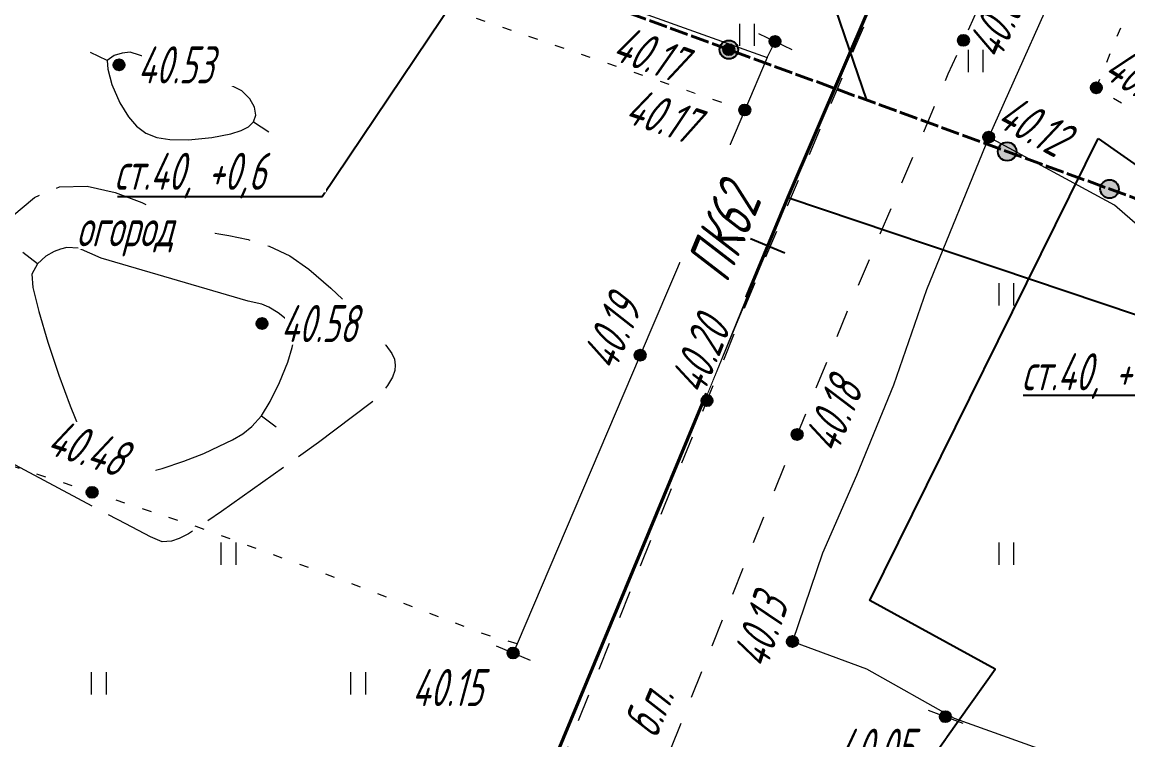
# Model space of a CAD drawing. Extents: x 2208637 to 2213412, y 575334 to 577367.
# Drawn here: x 2211112.42 to 2211142.28, y 576669.28 to 576688.64 of the extents above; entities that cross this region are included whole.
import ezdxf
from ezdxf.enums import TextEntityAlignment as Align

# ---------------------------------------------------------------- set-up
doc = ezdxf.new("R2010")
doc.units = 0
doc.header["$LTSCALE"] = 0.5
for name, pattern in [('2000_366_2', [1.5, 0.5, -1]), ('500_121_1_2', [1, 1, 0]), ('500_189_3_2', [3, 1.5, -1.5]), ('500_329_3', [6, 5, -1])]:
    doc.linetypes.add(name, pattern=pattern)
doc.layers.get('0').update_dxf_attribs({"lineweight": 25})
for name, color, linetype, lineweight in [('ИИ_ГАЗОПРОВОДЫ', 150, 'Continuous', 25), ('ИИ_ГОРИЗОНТАЛИ_ОСН', 32, 'Continuous', 15), ('ИИ_ГРАНИЦЫ_ЗЕМЛЕПОЛЬЗОВАТЕЛЕЙ', 7, 'Continuous', 25), ('ИИ_ДОРОГИ_АД', 7, 'Continuous', 25), ('ИИ_ОГРАДЫ', 7, 'Continuous', 25), ('ИИ_ОТМЕТКИ', 7, 'Continuous', 25), ('ИИ_ТРАССЫ_КЛС', 5, 'Continuous', 40), ('ИИ_УГОДЬЯ', 7, 'Continuous', 25)]:
    doc.layers.add(name, color=color, linetype=linetype, lineweight=lineweight)
doc.styles.add('GOST 2.304', font='cs_gost2304.shx', dxfattribs={"width": 0.8, "oblique": 15})
doc.styles.add('VNIPISIMPLEXCUR', font='simplex.shx', dxfattribs={"width": 0.8, "oblique": 15})
doc.linetypes.add('2000_417_2', pattern='A,0,[3,Topography.shx,S=1,R=0,X=0,Y=0],-1.5', length=1.5)
doc.linetypes.add('2000_475_1', pattern='A,3,[1,Topography.shx,S=0.5,R=90,X=0,Y=0],0', length=3)
doc.linetypes.add('2000_485_1', pattern='A,34.5,[1,Topography.shx,S=1.5,R=120,X=0.5,Y=-0.87],-0.01,[1,Topography.shx,S=1.5,R=0,X=-0.25,Y=0.43],0,[3,Topography.shx,S=1,R=0,X=0.5,Y=0],-0.01,[1,Topography.shx,S=1.5,R=60,X=0.5,Y=-0.87],-1,34.5', length=70.02)

# ---------------------------------------------------------------- blocks, each defined once
blk = doc.blocks.new('Лист 024_УС_ПК2+00-ПК8+57.26|2000_473')
at = {"color": 0, "linetype": 'Continuous', "lineweight": -2}
blk.add_lwpolyline([(0, 1), (0, -1)], dxfattribs=at)
blk = doc.blocks.new('500_329_6')
at = {"color": 0, "linetype": 'Continuous', "lineweight": -2}
blk.add_lwpolyline([(0, 0), (1, 0)], dxfattribs=at)
blk = doc.blocks.new('500_401')
at = {"color": 0, "linetype": 'Continuous', "lineweight": -2}
for points in [[(-0.4, 0), (-0.4, 1.2)], [(0.4, 0), (0.4, 1.2)]]:
    blk.add_lwpolyline(points, dxfattribs=at)
blk = doc.blocks.new('500_330_1')
at = {"linetype": 'Continuous', "lineweight": -2}
h = blk.add_hatch(color=0, dxfattribs=at)
h.dxf.hatch_style = 1
edge = h.paths.add_edge_path()
edge.add_arc((0, 0), 0.3, 0, 360)
at = {"color": 0, "linetype": 'Continuous', "lineweight": -2}
blk.add_circle((0, 0), 0.3, dxfattribs=at)
at = {"color": 0, "linetype": 'Continuous', "lineweight": -2, "style": 'GOST 2.304', "flags": 1}
for tag, p in [('Номер', (-1, -1)), ('Номер_рабочей_станции', (-1, -3.5))]:
    blk.add_attdef(tag, text='', height=2, dxfattribs=at).set_placement(p, align=Align.RIGHT)
at = {"color": 0, "linetype": 'Continuous', "lineweight": -2, "style": 'GOST 2.304'}
blk.add_attdef('Высота', (1, -1), '', height=2, dxfattribs=at)
at = {"color": 0, "linetype": 'Continuous', "lineweight": -2, "style": 'GOST 2.304', "flags": 1}
blk.add_attdef('Код', (0, -3.5), '', height=2, dxfattribs=at)
blk = doc.blocks.new('PDAACC8AA5F1D4CC7965AC19A064200')
at = {"color": 0, "linetype": '2000_485_1', "lineweight": -2, "flags": 128}
blk.add_lwpolyline([(2211141.47, 576685.5), (2211195.77, 576647.44), (2211184.63, 576632.8), (2211128.25, 576662.43), (2211132.55, 576668.69), (2211135.79, 576667.1), (2211138.69, 576671.18), (2211135.31, 576673.04)], close=True, dxfattribs=at)
at = {"color": 0, "lineweight": -2, "flags": 1}
for tag in ['Адрес (местоположение) участка', 'Дата постановки на учет', 'Тип объекта', 'Статус записи о ЗУ по справочнику', 'Кадастровый номер, обозначение, учетный номер объекта', 'Кадастровый номер квартала', 'Вид разрешенного использования по классификатору', 'Площадь, кв.м', 'Категория земель', 'Вид использования по документу', 'Кадастровая стоимость']:
    blk.add_attdef(tag, (0, 0), '', height=0.2, dxfattribs=at)
blk = doc.blocks.new('500_107_1_1')
at = {"linetype": 'Continuous', "lineweight": -2}
h = blk.add_hatch(color=0, dxfattribs=at)
h.dxf.hatch_style = 1
edge = h.paths.add_edge_path()
edge.add_arc((0, 0), 0.5, 0, 360)
at = {"color": 0, "linetype": 'Continuous', "lineweight": -2}
blk.add_circle((0, 0), 0.5, dxfattribs=at)
at = {"color": 0, "linetype": 'Continuous', "lineweight": -2, "style": 'VNIPISIMPLEXCUR', "oblique": 15, "width": 0.8}
for tag, p in [('Номер', (1, -0.5)), ('Тип', (1, -3)), ('Высота', (1, -5.5)), ('Пояснительная_надпись', (1, -8))]:
    blk.add_attdef(tag, p, '', height=2, dxfattribs=at)

msp = doc.modelspace()

# ---------------------------------------------------------------- linework, layer by layer
at = {"layer": 'ИИ_ГАЗОПРОВОДЫ', "color": 7, "linetype": '500_121_1_2', "lineweight": 40, "flags": 128}
msp.add_lwpolyline([(2211088.788, 576703.529), (2211142.478, 576683.886), (2211149.678, 576677.847), (2211164.965, 576668.244), (2211179.653, 576655.199)], dxfattribs=at)
at = {"layer": 'ИИ_ГАЗОПРОВОДЫ', "color": 7, "flags": 128}
for points in [[(2211135.228, 576686.538), (2211132.581, 576694.278), (2211125.661, 576694.278)], [(2211114.995, 576683.937), (2211120.522, 576683.937), (2211124.825, 576690.344)], [(2211146.329, 576680.656), (2211144.755, 576678.566), (2211139.451, 576678.566)]]:
    msp.add_lwpolyline(points, dxfattribs=at)
at = {"layer": 'ИИ_ГОРИЗОНТАЛИ_ОСН', "color": 32, "linetype": '500_329_3', "lineweight": 20, "elevation": 40.25, "flags": 128}
msp.add_lwpolyline([(2211097.32, 576680.527), (2211098.03, 576680.564), (2211099.281, 576680.568), (2211099.804, 576680.634), (2211100.165, 576680.764), (2211100.4, 576680.923), (2211100.538, 576681.065), (2211100.65, 576681.229), (2211100.728, 576681.43), (2211100.799, 576681.813), (2211100.816, 576682.442), (2211100.734, 576683.34), (2211100.564, 576684.264), (2211100.336, 576685.107), (2211100.13, 576685.653), (2211099.972, 576685.951), (2211099.868, 576686.084), (2211099.747, 576686.172), (2211099.599, 576686.223), (2211099.365, 576686.222), (2211099.028, 576686.118), (2211098.57, 576685.917), (2211098.074, 576685.758), (2211097.544, 576685.768), (2211097.03, 576685.93), (2211096.576, 576686.149), (2211096.179, 576686.441), (2211095.833, 576686.822), (2211095.534, 576687.307), (2211095.358, 576687.882), (2211095.277, 576688.635), (2211095.267, 576689.461), (2211095.304, 576690.256), (2211095.366, 576690.917), (2211095.429, 576691.337), (2211095.525, 576691.67), (2211095.646, 576691.919), (2211095.964, 576692.478), (2211096.085, 576692.817), (2211096.386, 576693.83), (2211096.618, 576694.376), (2211096.866, 576694.774), (2211097.096, 576695.028), (2211097.274, 576695.169), (2211097.473, 576695.282), (2211097.683, 576695.366), (2211098.014, 576695.446), (2211098.474, 576695.476), (2211099.052, 576695.422), (2211099.601, 576695.301), (2211100.471, 576695.022), (2211100.859, 576694.823), (2211101.402, 576694.336), (2211101.787, 576694.117), (2211102.151, 576694.031), (2211103.081, 576693.995), (2211103.613, 576693.958), (2211104.165, 576693.849), (2211104.72, 576693.625), (2211105.248, 576693.275), (2211105.737, 576692.833), (2211106.195, 576692.325), (2211106.633, 576691.778), (2211107.852, 576690.187), (2211108.137, 576689.783), (2211109.206, 576688.114), (2211109.578, 576687.618), (2211110.245, 576686.879), (2211110.521, 576686.523), (2211110.749, 576686.103), (2211110.92, 576685.562), (2211110.932, 576684.881), (2211110.759, 576684.129), (2211110.288, 576682.7), (2211110.203, 576682.258), (2211110.229, 576682.01), (2211110.301, 576681.893), (2211110.356, 576681.85), (2211110.42, 576681.823), (2211110.555, 576681.82), (2211110.778, 576681.929), (2211111.114, 576682.24), (2211112.142, 576683.398), (2211112.757, 576683.915), (2211113.437, 576684.202), (2211114.179, 576684.214), (2211114.938, 576684.047), (2211115.654, 576683.777), (2211116.268, 576683.481), (2211116.944, 576683.119), (2211117.369, 576682.994), (2211118, 576682.888), (2211118.522, 576682.775), (2211119.094, 576682.598), (2211119.652, 576682.337), (2211120.162, 576681.976), (2211120.76, 576681.465), (2211121.367, 576680.885), (2211121.907, 576680.318), (2211122.239, 576679.928), (2211122.404, 576679.699), (2211122.478, 576679.546), (2211122.496, 576679.389), (2211122.483, 576679.245), (2211122.421, 576679.064), (2211122.288, 576678.842), (2211122.108, 576678.602), (2211121.821, 576678.348), (2211120.423, 576677.299), (2211117.807, 576675.438), (2211116.911, 576674.837), (2211116.667, 576674.712), (2211116.459, 576674.635), (2211116.206, 576674.624), (2211115.892, 576674.759), (2211115.22, 576675.103), (2211109.967, 576677.904), (2211109.239, 576678.264), (2211108.852, 576678.419), (2211108.477, 576678.433), (2211107.856, 576678.291), (2211107.544, 576678.263), (2211107.236, 576678.299), (2211106.972, 576678.359), (2211106.563, 576678.493), (2211106.252, 576678.658), (2211106.076, 576678.71), (2211105.861, 576678.703), (2211105.467, 576678.657), (2211104.308, 576678.469), (2211102.273, 576678.052), (2211101.068, 576677.853), (2211100.482, 576677.697), (2211099.882, 576677.447), (2211099.249, 576677.057), (2211098.694, 576676.533), (2211098.046, 576675.738), (2211097.357, 576674.776), (2211096.675, 576673.753), (2211095.022, 576671.118), (2211094.738, 576671.078), (2211094.734, 576670.822), (2211094.221, 576670.115), (2211093.67, 576669.4), (2211092.989, 576668.554), (2211092.226, 576667.663), (2211091.432, 576666.81), (2211090.654, 576666.078), (2211089.943, 576665.551), (2211089.201, 576665.22), (2211088.487, 576665.079), (2211087.798, 576665.046), (2211087.132, 576665.04), (2211086.487, 576664.98), (2211085.86, 576664.786), (2211085.25, 576664.376), (2211084.73, 576663.742), (2211084.353, 576662.978), (2211084.09, 576662.157), (2211083.91, 576661.349), (2211083.684, 576660.061), (2211083.577, 576659.725), (2211083.382, 576659.444), (2211083.195, 576659.246), (2211082.99, 576659.059), (2211081.112, 576657.151), (2211080.338, 576656.346), (2211079.625, 576655.572), (2211079.08, 576654.923), (2211078.807, 576654.495), (2211078.767, 576654.026), (2211078.993, 576653.19), (2211078.915, 576652.766), (2211078.649, 576652.446), (2211078.244, 576652.171), (2211077.2, 576651.655), (2211076.136, 576651.085), (2211075.254, 576650.669), (2211074.901, 576650.463), (2211074.615, 576650.213), (2211074.387, 576649.885), (2211074.27, 576649.576), (2211074.184, 576649.239), (2211074.049, 576648.83)], dxfattribs=at)
at = {"layer": 'ИИ_ГОРИЗОНТАЛИ_ОСН', "elevation": 40.5, "flags": 128}
for points in [[(2211115.341, 576687.834), (2211115.128, 576687.806), (2211114.904, 576687.746), (2211114.72, 576687.608), (2211114.733, 576687.376), (2211114.848, 576686.963), (2211115.062, 576686.47), (2211115.299, 576686.086), (2211115.515, 576685.839), (2211115.76, 576685.65), (2211116.056, 576685.531), (2211116.407, 576685.472), (2211116.919, 576685.463), (2211117.548, 576685.53), (2211118.059, 576685.632), (2211118.34, 576685.716), (2211118.531, 576685.822), (2211118.667, 576685.956), (2211118.731, 576686.132), (2211118.699, 576686.348), (2211118.567, 576686.573), (2211118.358, 576686.787), (2211118.065, 576686.929), (2211117.518, 576687.131)], [(2211113.63, 576682.561), (2211113.458, 576682.519), (2211113.285, 576682.454), (2211113.066, 576682.33), (2211112.838, 576682.118), (2211112.69, 576681.843), (2211112.715, 576681.483), (2211112.871, 576680.833), (2211113.118, 576680.007), (2211113.414, 576679.12), (2211113.717, 576678.288), (2211113.987, 576677.625), (2211114.181, 576677.247), (2211114.417, 576676.941), (2211114.651, 576676.71), (2211114.921, 576676.549), (2211115.266, 576676.451), (2211115.674, 576676.468), (2211116.208, 576676.596), (2211116.787, 576676.792), (2211117.327, 576677.007), (2211117.746, 576677.199), (2211118.105, 576677.376), (2211118.384, 576677.535), (2211118.628, 576677.733), (2211118.883, 576678.022), (2211119.123, 576678.405), (2211119.374, 576678.92), (2211119.594, 576679.468), (2211119.718, 576679.866), (2211119.767, 576680.107), (2211119.773, 576680.229), (2211119.748, 576680.344), (2211119.688, 576680.469), (2211119.556, 576680.629), (2211119.339, 576680.799), (2211119.082, 576680.953), (2211118.898, 576681.034), (2211118.529, 576681.112), (2211114.559, 576682.274), (2211113.947, 576682.544)]]:
    msp.add_lwpolyline(points, close=True, dxfattribs=at)
at = {"layer": 'ИИ_ДОРОГИ_АД', "color": 7, "linetype": '500_189_3_2', "lineweight": 20, "flags": 128}
for points in [[(2211193.892, 576771.13), (2211190.344, 576769.434), (2211186.63, 576767.657), (2211182.626, 576764.794), (2211178.829, 576761.486), (2211176.436, 576758.933), (2211172.571, 576754.304), (2211171.268, 576752.743), (2211165.461, 576745.292), (2211161.038, 576738.592), (2211158.324, 576734.286), (2211151.502, 576722.95), (2211147.656, 576715.458), (2211146.784, 576713.605), (2211144.187, 576708.084), (2211141.288, 576701.815), (2211137.312, 576693.262), (2211135.571, 576689.448), (2211135.04, 576688.285), (2211132.287, 576681.818), (2211130.913, 576678.432), (2211129.619, 576675.245), (2211126.413, 576667.234), (2211125.97, 576666.212), (2211122.849, 576659.02), (2211121.059, 576654.569), (2211119.322, 576650.247), (2211115.964, 576642.444), (2211115.369, 576641.061), (2211111.801, 576633.285), (2211110.461, 576630.122), (2211108.149, 576624.667), (2211105.833, 576619.213), (2211105.325, 576617.463), (2211104.5, 576614.621), (2211104.151, 576611.696), (2211104.773, 576605.153), (2211106.181, 576598.965), (2211107.215, 576594.632), (2211108.091, 576590.818), (2211108.029, 576585.799), (2211107.135, 576580.371), (2211105.122, 576571.027), (2211104.754, 576569.305), (2211103.363, 576562.809), (2211101.98, 576556.561), (2211100.596, 576543.976), (2211100.266, 576534.023), (2211101.072, 576528.249), (2211102.109, 576523.983), (2211103.664, 576517.58), (2211105.5, 576511.012), (2211106.881, 576504.484), (2211107.979, 576498.193), (2211108.58, 576489.691), (2211110.159, 576482.854), (2211110.896, 576478.47), (2211111.303, 576473.301), (2211110.974, 576465.006), (2211110.788, 576463.137), (2211110.219, 576457.409), (2211110.176, 576452.453), (2211110.203, 576449.389), (2211110.218, 576447.707), (2211110.425, 576441.688), (2211110.13, 576437.721), (2211107.746, 576434.722), (2211106.582, 576433.765), (2211105.312, 576433.264), (2211102.939, 576432.903)], [(2211194.524, 576767.579), (2211191.265, 576766.992), (2211187.957, 576765.41), (2211184.24, 576762.752), (2211180.636, 576759.612), (2211178.384, 576757.209), (2211174.646, 576752.732), (2211173.292, 576751.111), (2211167.575, 576743.774), (2211163.223, 576737.183), (2211160.538, 576732.922), (2211153.775, 576721.685), (2211149.989, 576714.31), (2211149.115, 576712.452), (2211146.543, 576706.985), (2211143.646, 576700.721), (2211143.47, 576700.341), (2211139.674, 576692.175), (2211137.837, 576688.15), (2211137.419, 576687.236), (2211134.688, 576680.82), (2211133.347, 576677.516), (2211132.031, 576674.273), (2211128.813, 576666.233), (2211128.41, 576665.305), (2211125.248, 576658.018), (2211121.723, 576649.248), (2211118.281, 576641.25), (2211117.745, 576640.005), (2211114.18, 576632.236), (2211112.788, 576628.95), (2211110.543, 576623.652), (2211108.287, 576618.339), (2211107.752, 576616.497), (2211107.056, 576614.101), (2211106.765, 576611.665), (2211107.345, 576605.566), (2211108.713, 576599.555), (2211109.747, 576595.224), (2211110.695, 576591.097), (2211110.627, 576585.57), (2211109.69, 576579.885), (2211107.664, 576570.481), (2211105.904, 576562.256), (2211104.549, 576556.137), (2211103.191, 576543.79), (2211102.872, 576534.161), (2211103.629, 576528.737), (2211104.566, 576524.883), (2211106.18, 576518.237), (2211108.027, 576511.632), (2211109.434, 576504.977), (2211110.564, 576498.509), (2211111.159, 576490.078), (2211112.71, 576483.362), (2211113.479, 576478.788), (2211113.908, 576473.352), (2211113.569, 576464.826), (2211113.377, 576462.894), (2211112.817, 576457.269), (2211112.776, 576452.454), (2211112.804, 576449.31), (2211112.818, 576447.763), (2211113.028, 576441.636), (2211112.726, 576437.58), (2211112.649, 576436.545), (2211112.483, 576430.084), (2211112.651, 576424.944), (2211112.574, 576420.962)]]:
    msp.add_lwpolyline(points, dxfattribs=at)
at = {"layer": 'ИИ_ОГРАДЫ', "linetype": '2000_475_1', "lineweight": 20, "flags": 128}
for points in [[(2211138.52, 576685.54), (2211140.834, 576690.707), (2211142.37, 576693.64), (2211142.93, 576694.959), (2211146.415, 576701.969), (2211149.832, 576709.151), (2211151.32, 576712.17), (2211152.035, 576713.694), (2211154.551, 576718.939), (2211158.585, 576727.348), (2211160.65, 576730.66)], [(2211085.876, 576704.254), (2211092.797, 576701.811), (2211101.264, 576698.821), (2211106.088, 576697.111), (2211119.353, 576692.407), (2211120.505, 576691.998), (2211132.541, 576687.692), (2211131.934, 576686.27), (2211129.11, 576679.656), (2211125.787, 576671.871), (2211125.68, 576671.62)], [(2211132.541, 576687.692), (2211132.75, 576688.121)], [(2211138.52, 576685.54), (2211136.835, 576681.421), (2211135.95, 576678.85), (2211134.95, 576676.407), (2211134.03, 576674.312), (2211133.22, 576671.93), (2211135.217, 576671.195), (2211137.582, 576669.861), (2211143.534, 576667.726), (2211144.752, 576668.643)], [(2211178.072, 576658.428), (2211173.27, 576662.117), (2211165.127, 576668.448), (2211162.108, 576670.393), (2211155.968, 576674.348), (2211150.767, 576677.649), (2211146.799, 576680.168), (2211143.714, 576682.143), (2211141.919, 576683.7), (2211138.52, 576685.54)]]:
    msp.add_lwpolyline(points, dxfattribs=at)
at = {"layer": 'ИИ_ОГРАДЫ', "linetype": '2000_475_1', "lineweight": 20, "elevation": 40.05, "flags": 128}
msp.add_lwpolyline([(2211137.378, 576669.976), (2211137.35, 576669.9)], dxfattribs=at)
at = {"layer": 'ИИ_ТРАССЫ_КЛС', "lineweight": 25}
msp.add_line((2211133.012, 576682.408), (2211132.088, 576682.792), dxfattribs=at)
at = {"layer": 'ИИ_ТРАССЫ_КЛС', "flags": 128}
msp.add_lwpolyline([(2211148.193, 576717.191), (2211140.533, 576701.223), (2211133.094, 576683.909), (2211119.944, 576652.255), (2211122.54, 576650.585), (2211114.904, 576632.923), (2211107.341, 576614.076), (2211103.698, 576614.114), (2211104.449, 576605.26), (2211108.082, 576590.86), (2211107.637, 576584.55), (2211101.85, 576557.86)], dxfattribs=at)
at = {"layer": 'ИИ_ТРАССЫ_КЛС', "lineweight": 25, "flags": 128}
msp.add_lwpolyline([(2211133.094, 576683.909), (2211195.159, 576663.034), (2211203.578, 576663.034)], dxfattribs=at)
at = {"layer": 'ИИ_УГОДЬЯ', "linetype": '2000_366_2', "lineweight": 20, "flags": 128}
msp.add_lwpolyline([(2211141.424, 576686.871), (2211144.867, 576695.33), (2211154.638, 576707.694), (2211161.105, 576701.698), (2211167.572, 576695.702), (2211174.97, 576690.775), (2211182.368, 576685.848), (2211179.482, 576679.507), (2211178.455, 576677.845), (2211173.62, 576670.025), (2211162.453, 576675.417), (2211151.287, 576680.808)], close=True, dxfattribs=at)
msp.add_lwpolyline([(2211125.787, 576671.871), (2211125.01, 576672.088), (2211120.343, 576673.854), (2211117.125, 576675.031), (2211114.313, 576675.955), (2211102.941, 576679.694), (2211102.08, 576680.328), (2211104.468, 576687.759), (2211106.431, 576693.864), (2211107.79, 576694), (2211112.186, 576692.868), (2211119.652, 576690.409), (2211124.421, 576688.839), (2211131.934, 576686.27)], dxfattribs=at)

# ---------------------------------------------------------------- block references
at = {"layer": 'ИИ_ГАЗОПРОВОДЫ', "color": 7, "xscale": 0.4999999999999999, "yscale": 0.4999999999999999, "zscale": 0.4999999999999999}
for p in [(2211131.503, 576687.901, 40.166), (2211139.016, 576685.152, 40.116), (2211141.781, 576684.14, 40.092)]:
    msp.add_blockref('500_107_1_1', p, dxfattribs=at)
at = {"layer": 'ИИ_ГОРИЗОНТАЛИ_ОСН'}
for p, xscale, yscale, zscale, rotation in [((2211114.72, 576687.608, 40.5), 0.4999999999999999, 0.4999999999999999, 0.4999999999999999, 154.9745775859862), ((2211118.667, 576685.956, 40.5), 0.5, 0.5, 0.5, 327.2930770088878), ((2211112.838, 576682.118, 40.5), 0.5, 0.5, 0.5, 142.2967901750466), ((2211118.883, 576678.022, 40.5), 0.5, 0.5, 0.5, 323.3098919898592)]:
    msp.add_blockref('500_329_6', p, dxfattribs=dict(at, xscale=xscale, yscale=yscale, zscale=zscale, rotation=rotation))
at = {"layer": 'ИИ_ОГРАДЫ', "lineweight": 20, "ltscale": 0.5}
for p, xscale, yscale, zscale, rotation in [((2211132.75, 576688.121), 0.5, 0.5, 0.5, 64.03027572295879), ((2211125.68, 576671.62, 40.15), 0.5, 0.5, 0.5, 66.78866976350736), ((2211137.35, 576669.9, 40.05), 0.4999999999999998, 0.4999999999999998, 0.4999999999999998, 69.7294808719531)]:
    msp.add_blockref('Лист 024_УС_ПК2+00-ПК8+57.26|2000_473', p, dxfattribs=dict(at, xscale=xscale, yscale=yscale, zscale=zscale, rotation=rotation))
at = {"layer": 'ИИ_УГОДЬЯ', "lineweight": 20, "xscale": 0.5, "yscale": 0.5, "zscale": 0.5}
for p in [(2211132, 576688), (2211138.171, 576687.293), (2211139, 576681), (2211118, 576674), (2211139, 576674), (2211114.5, 576670.5), (2211121.5, 576670.5)]:
    msp.add_blockref('500_401', p, dxfattribs=at)

# ---------------------------------------------------------------- next in the draw order: wipeouts: each hides what was drawn before it
at = {"lineweight": 0}
for points, layer in [([(2211114.969, 576684.048), (2211120.63, 576684.048), (2211120.63, 576685.246), (2211114.969, 576685.246)], 'ИИ_ГАЗОПРОВОДЫ'), ([(2211139.465, 576678.639), (2211145.025, 576678.639), (2211145.025, 576679.779), (2211139.465, 576679.779)], 'ИИ_ГАЗОПРОВОДЫ'), ([(2211129.63, 576669.308), (2211130.231, 576670.733), (2211129.181, 576671.176), (2211128.58, 576669.752)], 'ИИ_ДОРОГИ_АД'), ([(2211138.926, 576687.655), (2211140.089, 576690.203), (2211139.052, 576690.676), (2211137.889, 576688.128)], 'ИИ_ОТМЕТКИ'), ([(2211128.382, 576687.544), (2211130.862, 576686.636), (2211131.254, 576687.707), (2211128.774, 576688.614)], 'ИИ_ОТМЕТКИ'), ([(2211115.657, 576686.92), (2211118.458, 576686.92), (2211118.458, 576688.06), (2211115.657, 576688.06)], 'ИИ_ОТМЕТКИ'), ([(2211141.615, 576687.064), (2211143.848, 576685.692), (2211144.445, 576686.663), (2211142.212, 576688.035)], 'ИИ_ОТМЕТКИ'), ([(2211128.536, 576679.268), (2211129.565, 576681.678), (2211128.516, 576682.126), (2211127.487, 576679.715)], 'ИИ_ОТМЕТКИ'), ([(2211119.517, 576679.94), (2211122.318, 576679.94), (2211122.318, 576681.08), (2211119.517, 576681.08)], 'ИИ_ОТМЕТКИ'), ([(2211134.529, 576677.039), (2211135.514, 576679.468), (2211134.458, 576679.896), (2211133.472, 576677.468)], 'ИИ_ОТМЕТКИ'), ([(2211113.127, 576676.909), (2211115.845, 576676.015), (2211116.201, 576677.098), (2211113.483, 576677.992)], 'ИИ_ОТМЕТКИ'), ([(2211132.627, 576671.243), (2211133.47, 576673.724), (2211132.391, 576674.091), (2211131.547, 576671.61)], 'ИИ_ОТМЕТКИ'), ([(2211123.064, 576670.118), (2211125.685, 576670.118), (2211125.685, 576671.258), (2211123.064, 576671.258)], 'ИИ_ОТМЕТКИ'), ([(2211134.569, 576668.507), (2211137.37, 576668.507), (2211137.37, 576669.647), (2211134.569, 576669.647)], 'ИИ_ОТМЕТКИ'), ([(2211131.562, 576681.595), (2211132.882, 576684.771), (2211131.476, 576685.354), (2211130.157, 576682.178)], 'ИИ_ТРАССЫ_КЛС'), ([(2211113.937, 576682.521), (2211117.618, 576682.521), (2211117.618, 576683.692), (2211113.937, 576683.692)], 'ИИ_УГОДЬЯ')]:
    msp.add_wipeout(points, dxfattribs=at).dxf.layer = layer

# ---------------------------------------------------------------- next in the draw order: block references
at = {"layer": 'ИИ_ОТМЕТКИ'}
ref = msp.add_blockref('500_330_1', (2211132.75, 576688.121, 40.162), dxfattribs=dict(at, xscale=0.5, yscale=0.5, zscale=0.5))
ref.add_attrib('Высота', '40.16', (2211130.462, 576688.918), dxfattribs={"layer": '0', "color": 0, "linetype": 'Continuous', "lineweight": -2, "height": 1, "style": 'GOST 2.304', "oblique": 15, "width": 0.8})
ref = msp.add_blockref('500_330_1', (2211137.837, 576688.15, 40.09), dxfattribs=dict(at, xscale=0.5, yscale=0.5, zscale=0.5, rotation=65.46501789443474))
ref.add_attrib('Высота', '40.09', (2211138.813, 576687.577), dxfattribs={"layer": '0', "color": 0, "linetype": 'Continuous', "lineweight": -2, "height": 1, "rotation": 65.465, "style": 'GOST 2.304', "oblique": 15, "width": 0.8})
ref = msp.add_blockref('500_330_1', (2211115.04, 576687.49, 40.53), dxfattribs=dict(at, xscale=0.5, yscale=0.5, zscale=0.5))
ref.add_attrib('Высота', '40.53', (2211115.54, 576686.99, -28.996), dxfattribs={"layer": '0', "color": 0, "linetype": 'Continuous', "lineweight": -2, "height": 1, "style": 'GOST 2.304', "oblique": 15, "width": 0.8})
ref = msp.add_blockref('500_330_1', (2211129.11, 576679.656, 40.191), dxfattribs=dict(at, xscale=0.4999999999999998, yscale=0.4999999999999998, zscale=0.4999999999999998, rotation=66.88355026633212))
ref.add_attrib('Высота', '40.19', (2211128.425, 576679.188), dxfattribs={"layer": '0', "color": 0, "linetype": 'Continuous', "lineweight": -2, "height": 1, "rotation": 66.8836, "style": 'GOST 2.304', "oblique": 15, "width": 0.8})
ref = msp.add_blockref('500_330_1', (2211118.9, 576680.51, 40.58), dxfattribs=dict(at, xscale=0.5, yscale=0.5, zscale=0.5))
ref.add_attrib('Высота', '40.58', (2211119.4, 576680.01, 40.58), dxfattribs={"layer": '0', "color": 0, "linetype": 'Continuous', "lineweight": -2, "height": 1, "style": 'GOST 2.304', "oblique": 15, "width": 0.8})
ref = msp.add_blockref('500_330_1', (2211133.347, 576677.516, 40.183), dxfattribs=dict(at, xscale=0.5, yscale=0.5, zscale=0.5, rotation=67.90963255083271))
ref.add_attrib('Высота', '40.18', (2211134.42, 576676.957), dxfattribs={"layer": '0', "color": 0, "linetype": 'Continuous', "lineweight": -2, "height": 1, "rotation": 67.9096, "style": 'GOST 2.304', "oblique": 15, "width": 0.8})
ref = msp.add_blockref('500_330_1', (2211114.313, 576675.955, 40.475), dxfattribs=dict(at, xscale=0.5, yscale=0.5, zscale=0.5, rotation=341.8016152484903))
ref.add_attrib('Высота', '40.48', (2211113.038, 576677.012), dxfattribs={"layer": '0', "color": 0, "linetype": 'Continuous', "lineweight": -2, "height": 1, "rotation": 341.8016, "style": 'GOST 2.304', "oblique": 15, "width": 0.8})
ref = msp.add_blockref('500_330_1', (2211133.22, 576671.93, 40.13), dxfattribs=dict(at, xscale=0.5, yscale=0.5, zscale=0.5, rotation=71.22648273810734))
ref.add_attrib('Высота', '40.13', (2211132.523, 576671.155), dxfattribs={"layer": '0', "color": 0, "linetype": 'Continuous', "lineweight": -2, "height": 1, "rotation": 71.2265, "style": 'GOST 2.304', "oblique": 15, "width": 0.8})
ref = msp.add_blockref('500_330_1', (2211125.68, 576671.62, 40.15), dxfattribs=dict(at, xscale=0.5, yscale=0.5, zscale=0.5))
ref.add_attrib('Высота', '40.15', (2211122.947, 576670.188), dxfattribs={"layer": '0', "color": 0, "linetype": 'Continuous', "lineweight": -2, "height": 1, "style": 'GOST 2.304', "oblique": 15, "width": 0.8})
ref = msp.add_blockref('500_330_1', (2211137.35, 576669.9, 40.05), dxfattribs=dict(at, xscale=0.5, yscale=0.5, zscale=0.5))
ref.add_attrib('Высота', '40.05', (2211134.452, 576668.577), dxfattribs={"layer": '0', "color": 0, "linetype": 'Continuous', "lineweight": -2, "height": 1, "style": 'GOST 2.304', "oblique": 15, "width": 0.8})

# ---------------------------------------------------------------- next in the draw order: texts
at = {"layer": 'ИИ_ГАЗОПРОВОДЫ', "color": 7, "style": 'GOST 2.304', "oblique": 15, "width": 0.8}
for s, p in [('ст.40, +0,6', (2211114.912, 576684.118)), ('ст.40, +1,8', (2211139.407, 576678.709))]:
    msp.add_text(s, height=1, dxfattribs=at).set_placement(p)
at = {"layer": 'ИИ_ДОРОГИ_АД', "ltscale": 0.5, "style": 'GOST 2.304', "oblique": 15, "width": 0.8}
msp.add_text('б.п.', height=1, rotation=67.1125, dxfattribs=at).set_placement((2211129.543, 576669.283, -88.25))
at = {"layer": 'ИИ_УГОДЬЯ', "linetype": '2000_417_2', "lineweight": 20, "ltscale": 0.5, "style": 'GOST 2.304', "oblique": 15, "width": 0.8}
msp.add_text('огород', height=1, dxfattribs=at).set_placement((2211113.887, 576682.591, -88.25))

# ---------------------------------------------------------------- next in the draw order: wipeouts: each hides what was drawn before it
at = {"lineweight": 0}
for points in [[(2211128.73, 576685.85), (2211131.229, 576684.995), (2211131.598, 576686.074), (2211129.099, 576686.928)], [(2211138.736, 576685.749), (2211141.061, 576684.49), (2211141.641, 576685.561), (2211139.315, 576686.82)], [(2211130.916, 576678.621), (2211131.97, 576681.217), (2211130.842, 576681.674), (2211129.788, 576679.079)]]:
    msp.add_wipeout(points, dxfattribs=at).dxf.layer = 'ИИ_ОТМЕТКИ'

# ---------------------------------------------------------------- next in the draw order: block references
at = {"layer": 'ИИ_ГРАНИЦЫ_ЗЕМЛЕПОЛЬЗОВАТЕЛЕЙ'}
msp.add_blockref('PDAACC8AA5F1D4CC7965AC19A064200', (0, 0), dxfattribs=at)
at = {"layer": 'ИИ_ОТМЕТКИ'}
ref = msp.add_blockref('500_330_1', (2211131.503, 576687.901, 40.166), dxfattribs=dict(at, xscale=0.4999999999999999, yscale=0.4999999999999999, zscale=0.4999999999999999, rotation=339.9044597409158))
ref.add_attrib('Высота', '40.17', (2211128.296, 576687.65), dxfattribs={"layer": '0', "color": 0, "linetype": 'Continuous', "lineweight": -2, "height": 1, "rotation": 339.9045, "style": 'GOST 2.304', "oblique": 15, "width": 0.8})
ref = msp.add_blockref('500_330_1', (2211141.424, 576686.871, 40.178), dxfattribs=dict(at, xscale=0.5, yscale=0.5, zscale=0.5, rotation=328.4213862183421))
ref.add_attrib('Высота', '40.18', (2211141.552, 576687.185), dxfattribs={"layer": '0', "color": 0, "linetype": 'Continuous', "lineweight": -2, "height": 1, "rotation": 328.4214, "style": 'GOST 2.304', "oblique": 15, "width": 0.8})
ref = msp.add_blockref('500_330_1', (2211131.934, 576686.27, 40.171), dxfattribs=dict(at, xscale=0.5, yscale=0.5, zscale=0.5, rotation=341.1235936539227))
ref.add_attrib('Высота', '40.17', (2211128.642, 576685.954), dxfattribs={"layer": '0', "color": 0, "linetype": 'Continuous', "lineweight": -2, "height": 1, "rotation": 341.1236, "style": 'GOST 2.304', "oblique": 15, "width": 0.8})
ref = msp.add_blockref('500_330_1', (2211138.52, 576685.54, 40.12), dxfattribs=dict(at, xscale=0.4999999999999999, yscale=0.4999999999999999, zscale=0.4999999999999999, rotation=331.571935549509))
ref.add_attrib('Высота', '40.12', (2211138.666, 576685.866), dxfattribs={"layer": '0', "color": 0, "linetype": 'Continuous', "lineweight": -2, "height": 1, "rotation": 331.5719, "style": 'GOST 2.304', "oblique": 15, "width": 0.8})
ref = msp.add_blockref('500_330_1', (2211130.913, 576678.432, 40.197), dxfattribs=dict(at, xscale=0.5, yscale=0.5, zscale=0.5, rotation=67.90963255083271))
ref.add_attrib('Высота', '40.20', (2211130.808, 576678.539, 40.197), dxfattribs={"layer": '0', "color": 0, "linetype": 'Continuous', "lineweight": -2, "height": 1, "rotation": 67.9096, "style": 'GOST 2.304', "oblique": 15, "width": 0.8})

# ---------------------------------------------------------------- next in the draw order: texts
at = {"layer": 'ИИ_ТРАССЫ_КЛС', "lineweight": 25, "style": 'GOST 2.304', "oblique": 15, "width": 0.8}
msp.add_text('ПК62', height=1.25, rotation=67.4407, dxfattribs=at).set_placement((2211131.457, 576681.57))

doc.saveas('drawing.dxf')
